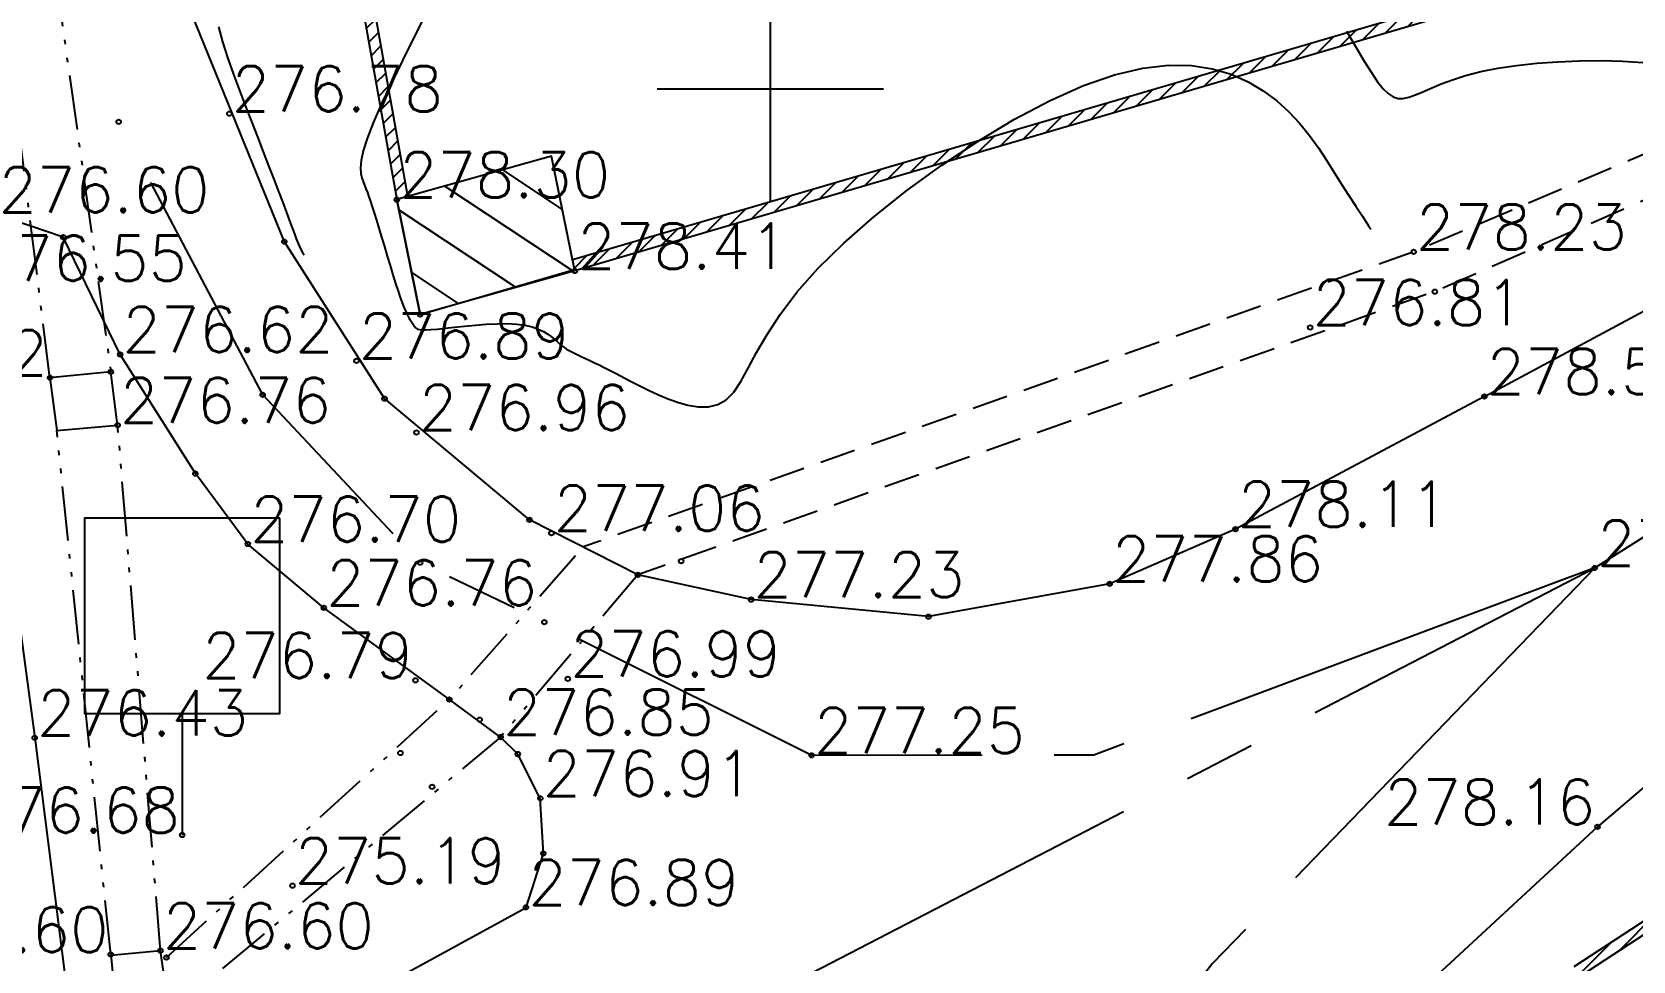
# Model space of a CAD drawing. Extents: x 524954 to 526204, y 9523489 to 9524010.
# Drawn here: x 525583.68 to 525619.07, y 9523780.72 to 9523801.26 of the extents above; entities that cross this region are included whole.
import ezdxf
from ezdxf.enums import TextEntityAlignment as Align

# ---------------------------------------------------------------- set-up
doc = ezdxf.new("R2010")
doc.units = 0
doc.header["$PDMODE"] = 33
doc.header["$PDSIZE"] = 0.1
for name, pattern in [('ACAD_ISO12W100', [21, 12, -3, 0, -3, 0, -3]), ('AXES2', [28.575, 19.05, -3.175, 3.175, -3.175]), ('CACHE2', [4.7625, 3.175, -1.5875])]:
    doc.linetypes.add(name, pattern=pattern)
for name, color, linetype in [('Axe_Route_Existante', 1, 'AXES2'), ('Bati', 6, 'Continuous'), ('Bati_H', 1, 'Continuous'), ('Bord_Route_Existante', 6, 'Continuous'), ('Caniveau', 5, 'CACHE2'), ('Carroyage', 7, 'Continuous'), ('Cloture', 7, 'Continuous'), ('CN_01_00', 3, 'Continuous'), ('CN_02_00', 4, 'Continuous'), ('Murs', 1, 'Continuous'), ('Signalisation', 7, 'Continuous'), ('TopoAlt', 3, 'Continuous'), ('TOPOJIS', 7, 'Continuous')]:
    doc.layers.add(name, color=color, linetype=linetype)
doc.styles.add('Simplex 1.0', font='Simplex.shx', dxfattribs={"width": 0.99, "height": 1})
pattern_1 = [(45, (0, 0), (-0.1767766952966, 0.1767766952966), [])]

# ---------------------------------------------------------------- blocks, each defined once
blk = doc.blocks.new('TCPOINT M')
at = {"color": 0}
blk.add_point((0, 0), dxfattribs=at)
at = {"layer": 'TopoAlt', "style": 'Simplex 1.0', "width": 0.99}
blk.add_attdef('ALT', (0.15, 0.15), '', height=1, dxfattribs=at)

msp = doc.modelspace()

# ---------------------------------------------------------------- hatches: boundary and pattern name
at = {"layer": 'Bati_H'}
h = msp.add_hatch(dxfattribs=at)
h.set_pattern_fill('_USER', color=256, angle=146.5329, style=0, pattern_type=0)
h.set_pattern_definition([(146.532942213, (0, 0), (-0.55145745139, -0.83420302044), [])])
h.paths.add_polyline_path([(525595.669, 9523796.01), (525595.159, 9523798.513), (525591.74, 9523797.552), (525592.258, 9523795.013)])
at = {"layer": 'Murs'}
h = msp.add_hatch(dxfattribs=at)
h.set_pattern_fill('_U', color=256, scale=0.25, angle=45, style=0, pattern_type=0)
h.set_pattern_definition(pattern_1)
h.paths.add_polyline_path([(525584.966, 9523835.576), (525591.74, 9523797.552), (525591.986, 9523797.595), (525585.213, 9523835.62)])
h = msp.add_hatch(dxfattribs=at)
h.set_pattern_fill('_U', color=256, scale=0.25, angle=45, style=0, pattern_type=0)
h.set_pattern_definition(pattern_1)
h.paths.add_polyline_path([(525629.396, 9523805.867), (525595.677, 9523795.975), (525595.606, 9523796.214), (525629.325, 9523806.107)])
h = msp.add_hatch(dxfattribs=at)
h.set_pattern_fill('_U', color=256, scale=0.25, angle=45, style=0, pattern_type=0)
h.set_pattern_definition(pattern_1)
h.paths.add_polyline_path([(525645.256, 9523798.548), (525617.76, 9523780.586), (525617.897, 9523780.376), (525645.393, 9523798.339)])

# ---------------------------------------------------------------- linework, layer by layer
at = {"layer": 'Axe_Route_Existante', "ltscale": 0.5, "flags": 128}
for points in [[(525586.699, 9523773.004), (525594.438, 9523777.106), (525618.223, 9523789.407), (525625.013, 9523793.73), (525631.595, 9523797.596), (525637.632, 9523800.898), (525652.791, 9523807.42), (525669.106, 9523811.823), (525685.979, 9523814.884), (525693.088, 9523815.654), (525707.454, 9523816.694), (525717.039, 9523816.84), (525725.297, 9523816.644), (525729.698, 9523816.378), (525741.406, 9523815.177), (525741.84, 9523815.117), (525749.699, 9523813.877), (525775.145, 9523809.302), (525803.422, 9523804.201), (525817.048, 9523801.682), (525827.851, 9523799.771), (525839.056, 9523798.429), (525854.65, 9523797.376), (525870.172, 9523796.814), (525884.208, 9523797.02), (525899.003, 9523797.789), (525917.125, 9523799.773), (525932.341, 9523803.156), (525937.747, 9523804.809), (525941.803, 9523806.256), (525947.141, 9523808.768), (525964.848, 9523819.198), (525980.541, 9523832.453), (525991.817, 9523846.401), (526001.896, 9523863.645), (526032.968, 9523917.472), (526051.53, 9523951.634), (526076.259, 9523995.188)], [(525618.223, 9523789.407), (525607.147, 9523785.266), (525600.913, 9523785.263), (525595.002, 9523788.209), (525592.259, 9523789.525), (525588.777, 9523793.236), (525585.594, 9523799.271)], [(525618.223, 9523789.407), (525609.774, 9523780.661), (525604.63, 9523774.14), (525597.039, 9523763.964), (525588.617, 9523750.547), (525585.129, 9523745.399)]]:
    msp.add_lwpolyline(points, dxfattribs=at)
at = {"layer": 'Bati', "flags": 128}
msp.add_lwpolyline([(525595.669, 9523796.01), (525595.159, 9523798.513), (525591.74, 9523797.552), (525592.258, 9523795.013), (525592.258, 9523795.013)], close=True, dxfattribs=at)
at = {"layer": 'Bord_Route_Existante', "flags": 128}
for points in [[(525615.783, 9523793.199), (525623.144, 9523797.148), (525634.961, 9523803.434), (525650.839, 9523810.636), (525668.212, 9523815.359), (525685.625, 9523818.358), (525693.281, 9523819.142), (525706.863, 9523820.143), (525717.393, 9523820.37)], [(525615.783, 9523793.199), (525610.281, 9523790.266), (525607.501, 9523789.057), (525603.495, 9523788.331), (525599.574, 9523788.708), (525597.071, 9523789.257), (525594.676, 9523790.471), (525591.471, 9523793.151), (525589.256, 9523796.622), (525581.264, 9523816.267)], [(525653.428, 9523803.985), (525639.101, 9523797.58), (525634.023, 9523794.876), (525625.42, 9523789.388), (525620.803, 9523785.834), (525618.283, 9523783.683), (525613.749, 9523779.488)], [(525594.598, 9523781.903), (525594.981, 9523783.095), (525594.914, 9523784.312), (525594.415, 9523785.292), (525594.037, 9523785.668), (525592.903, 9523786.498), (525590.128, 9523788.527), (525588.449, 9523789.936), (525587.288, 9523791.494), (525585.625, 9523794.129), (525584.367, 9523796.72), (525582.885, 9523797.22), (525582.369, 9523796.455), (525582.387, 9523795.705), (525583.737, 9523785.652), (525584.777, 9523777.437), (525585.597, 9523777.001), (525586.96, 9523777.722), (525594.598, 9523781.903)]]:
    msp.add_lwpolyline(points, dxfattribs=at)
at = {"layer": 'Caniveau', "linetype": 'ACAD_ISO12W100', "ltscale": 0.1, "flags": 128}
for points in [[(525581.641, 9523820.795), (525585.421, 9523793.743)], [(525584.074, 9523793.614), (525580.683, 9523820.669)], [(525585.417, 9523780.86), (525584.224, 9523792.447)], [(525586.65, 9523780.793), (525592.903, 9523786.498), (525592.903, 9523786.498), (525595.86, 9523789.871)], [(525597.071, 9523789.257), (525594.037, 9523785.668), (525594.037, 9523785.668), (525586.797, 9523779.641)]]:
    msp.add_lwpolyline(points, dxfattribs=at)
at = {"layer": 'Caniveau', "ltscale": 0.25, "elevation": 307.27, "flags": 128}
for points in [[(525623.998, 9523800.726), (525621.776, 9523799.602), (525614.219, 9523796.396), (525595.86, 9523789.871)], [(525624.386, 9523799.571), (525622.107, 9523798.757), (525614.687, 9523795.518), (525597.071, 9523789.257)]]:
    msp.add_lwpolyline(points, dxfattribs=at)
at = {"layer": 'Caniveau', "linetype": 'ByBlock', "flags": 128}
msp.add_lwpolyline([(525585.57, 9523792.565), (525585.421, 9523793.743), (525584.074, 9523793.614), (525584.224, 9523792.447), (525585.57, 9523792.565)], dxfattribs=at)
at = {"layer": 'Caniveau', "linetype": 'ACAD_ISO12W100', "ltscale": 0.1, "elevation": 276.6, "flags": 128}
msp.add_lwpolyline([(525586.518, 9523780.944), (525585.57, 9523792.565)], dxfattribs=at)
at = {"layer": 'Caniveau', "linetype": 'ByBlock', "elevation": 276.6, "flags": 128}
msp.add_lwpolyline([(525585.417, 9523780.86), (525585.614, 9523778.841), (525586.795, 9523779.012), (525586.518, 9523780.944), (525585.419, 9523780.837)], dxfattribs=at)
at = {"layer": 'Carroyage'}
for p, q in [((525600, 9523797.5), (525600, 9523802.5)), ((525597.5, 9523800), (525602.5, 9523800))]:
    msp.add_line(p, q, dxfattribs=at)
at = {"layer": 'Cloture', "elevation": 279.26, "flags": 128}
for points in [[(525585.213, 9523835.62), (525591.986, 9523797.595)], [(525584.966, 9523835.576), (525591.74, 9523797.552)]]:
    msp.add_lwpolyline(points, dxfattribs=at)
at = {"layer": 'Cloture', "flags": 128}
for points in [[(525629.325, 9523806.107), (525595.606, 9523796.214)], [(525629.396, 9523805.867), (525595.677, 9523795.975), (525595.677, 9523795.975)], [(525595.159, 9523798.513), (525591.74, 9523797.552)], [(525595.677, 9523795.975), (525595.159, 9523798.513)], [(525645.256, 9523798.548), (525617.76, 9523780.586)], [(525645.393, 9523798.339), (525617.897, 9523780.376)], [(525592.258, 9523795.013), (525591.74, 9523797.552)], [(525595.677, 9523795.975), (525592.258, 9523795.013)]]:
    msp.add_lwpolyline(points, dxfattribs=at)
at = {"layer": 'CN_01_00', "flags": 128}
for points, elevation in [([(525587.798, 9523801.372), (525587.889, 9523801.039), (525587.998, 9523800.694), (525588.121, 9523800.341), (525588.254, 9523799.985), (525588.39, 9523799.63), (525588.527, 9523799.28), (525588.66, 9523798.94), (525588.787, 9523798.612), (525588.908, 9523798.3), (525589.021, 9523798.007), (525589.124, 9523797.735), (525589.218, 9523797.488), (525589.3, 9523797.27), (525589.37, 9523797.082), (525589.428, 9523796.927), (525589.476, 9523796.797), (525589.52, 9523796.685), (525589.562, 9523796.582), (525589.608, 9523796.48), (525589.662, 9523796.37), (525589.686, 9523796.322)], 277), ([(525612.733, 9523801.277), (525612.946, 9523800.916), (525613.128, 9523800.611), (525613.285, 9523800.36), (525613.422, 9523800.159), (525613.544, 9523800.005), (525613.657, 9523799.895), (525613.765, 9523799.825), (525613.874, 9523799.79), (525613.99, 9523799.789), (525614.117, 9523799.816), (525614.259, 9523799.866), (525614.422, 9523799.936), (525614.61, 9523800.018), (525614.828, 9523800.11), (525615.08, 9523800.204), (525615.369, 9523800.297), (525615.702, 9523800.383), (525616.081, 9523800.458), (525616.497, 9523800.52), (525616.943, 9523800.568), (525617.409, 9523800.602), (525617.886, 9523800.622), (525618.365, 9523800.626), (525618.837, 9523800.613), (525619.292, 9523800.584)], 279)]:
    msp.add_lwpolyline(points, dxfattribs=dict(at, elevation=elevation))
at = {"layer": 'CN_02_00', "elevation": 278, "flags": 128}
msp.add_lwpolyline([(525592.293, 9523801.484), (525591.964, 9523800.824), (525591.665, 9523800.218), (525591.413, 9523799.689), (525591.222, 9523799.253), (525591.087, 9523798.903), (525591, 9523798.628), (525590.953, 9523798.416), (525590.937, 9523798.254), (525590.945, 9523798.13), (525590.968, 9523798.033), (525590.999, 9523797.95), (525591.03, 9523797.871), (525591.06, 9523797.791), (525591.092, 9523797.706), (525591.125, 9523797.614), (525591.16, 9523797.51), (525591.199, 9523797.393), (525591.243, 9523797.257), (525591.291, 9523797.101), (525591.345, 9523796.922), (525591.404, 9523796.725), (525591.466, 9523796.517), (525591.529, 9523796.304), (525591.593, 9523796.093), (525591.655, 9523795.889), (525591.714, 9523795.7), (525591.768, 9523795.531), (525591.817, 9523795.388), (525591.86, 9523795.27), (525591.898, 9523795.172), (525591.932, 9523795.093), (525591.961, 9523795.03), (525591.987, 9523794.979), (525592.01, 9523794.938), (525592.03, 9523794.904), (525592.048, 9523794.874), (525592.065, 9523794.848), (525592.08, 9523794.824), (525592.093, 9523794.803), (525592.106, 9523794.784), (525592.119, 9523794.766), (525592.13, 9523794.75), (525592.142, 9523794.734), (525592.155, 9523794.718), (525592.173, 9523794.703), (525592.2, 9523794.691), (525592.241, 9523794.681), (525592.301, 9523794.675), (525592.383, 9523794.674), (525592.493, 9523794.678), (525592.634, 9523794.689), (525592.811, 9523794.707), (525593.015, 9523794.729), (525593.24, 9523794.754), (525593.478, 9523794.777), (525593.72, 9523794.795), (525593.959, 9523794.807), (525594.187, 9523794.81), (525594.395, 9523794.799), (525594.577, 9523794.774), (525594.735, 9523794.737), (525594.869, 9523794.69), (525594.984, 9523794.636), (525595.08, 9523794.579), (525595.161, 9523794.521), (525595.229, 9523794.465), (525595.286, 9523794.415), (525595.334, 9523794.372), (525595.376, 9523794.335), (525595.415, 9523794.303), (525595.454, 9523794.275), (525595.495, 9523794.248), (525595.54, 9523794.221), (525595.593, 9523794.193), (525595.656, 9523794.161), (525595.731, 9523794.124), (525595.816, 9523794.084), (525595.909, 9523794.04), (525596.008, 9523793.994), (525596.11, 9523793.945), (525596.213, 9523793.896), (525596.314, 9523793.847), (525596.411, 9523793.799), (525596.503, 9523793.752), (525596.593, 9523793.704), (525596.685, 9523793.656), (525596.783, 9523793.604), (525596.891, 9523793.547), (525597.014, 9523793.484), (525597.156, 9523793.413), (525597.32, 9523793.332), (525597.51, 9523793.243), (525597.721, 9523793.152), (525597.944, 9523793.07), (525598.175, 9523793.006), (525598.405, 9523792.97), (525598.628, 9523792.971), (525598.837, 9523793.02), (525599.025, 9523793.126), (525599.19, 9523793.297), (525599.345, 9523793.53), (525599.508, 9523793.823), (525599.695, 9523794.17), (525599.926, 9523794.568), (525600.217, 9523795.014), (525600.585, 9523795.502), (525601.05, 9523796.03), (525601.621, 9523796.591), (525602.283, 9523797.17), (525603.014, 9523797.75), (525603.791, 9523798.314), (525604.593, 9523798.846), (525605.398, 9523799.328), (525606.183, 9523799.744), (525606.925, 9523800.076), (525607.609, 9523800.313), (525608.231, 9523800.458), (525608.797, 9523800.522), (525609.309, 9523800.515), (525609.772, 9523800.445), (525610.188, 9523800.323), (525610.561, 9523800.157), (525610.895, 9523799.959), (525611.194, 9523799.735), (525611.461, 9523799.493), (525611.701, 9523799.236), (525611.917, 9523798.969), (525612.113, 9523798.696), (525612.295, 9523798.423), (525612.465, 9523798.154), (525612.628, 9523797.892), (525612.787, 9523797.643), (525612.94, 9523797.407), (525613.087, 9523797.184), (525613.224, 9523796.973), (525613.272, 9523796.897)], dxfattribs=at)
at = {"layer": 'Signalisation', "linetype": 'Continuous'}
msp.add_line((525586.995, 9523786.192, 276.68), (525586.995, 9523783.502, 276.68), dxfattribs=at)
at = {"layer": 'Signalisation', "elevation": 276.68}
msp.add_lwpolyline([(525589.152, 9523790.507), (525584.837, 9523790.507), (525584.837, 9523786.192), (525589.152, 9523786.192)], close=True, dxfattribs=at)

# ---------------------------------------------------------------- block references
at = {"layer": 'TOPOJIS'}
ref = msp.add_blockref('TCPOINT M', (525588.04, 9523799.453, 276.78), dxfattribs=at)
ref.add_attrib('ALT', '276.78', (525588.09, 9523799.503, 276.78), dxfattribs={"layer": 'TopoAlt', "height": 1, "style": 'Simplex 1.0', "width": 0.99})
for p in [(525585.594, 9523799.271, 276.67), (525584.367, 9523796.72, 276.63), (525589.256, 9523796.622, 276.85), (525614.687, 9523795.518, 278.6), (525592.258, 9523795.013, 278.19), (525585.421, 9523793.743, 276.73), (525588.777, 9523793.236, 276.77), (525591.471, 9523793.151, 276.93), (525587.288, 9523791.494, 276.66), (525594.676, 9523790.471, 277.04), (525598.027, 9523789.558, 277.21), (525592.259, 9523789.525, 276.88), (525597.071, 9523789.257, 277.12), (525595.002, 9523788.209, 276.97), (525603.495, 9523788.331, 277.53), (525592.903, 9523786.498, 276.78), (525593.573, 9523786.053, 276.83), (525591.821, 9523785.315, 276.9), (525594.415, 9523785.292, 276.86), (525592.521, 9523784.567, 276.91), (525594.981, 9523783.095, 276.93), (525586.65, 9523780.793, 276.6)]:
    msp.add_blockref('TCPOINT M', p, dxfattribs=at)
ref = msp.add_blockref('TCPOINT M', (525591.74, 9523797.552, 278.3), dxfattribs=at)
ref.add_attrib('ALT', '278.30', (525591.79, 9523797.602, 278.3), dxfattribs={"layer": 'TopoAlt', "height": 1, "style": 'Simplex 1.0', "width": 0.99})
ref = msp.add_blockref('TCPOINT M', (525582.885, 9523797.22, 276.6), dxfattribs=at)
ref.add_attrib('ALT', '276.60', (525582.935, 9523797.27, 276.6), dxfattribs={"layer": 'TopoAlt', "height": 1, "style": 'Simplex 1.0', "width": 0.99})
ref = msp.add_blockref('TCPOINT M', (525614.219, 9523796.396, 278.23), dxfattribs=at)
ref.add_attrib('ALT', '278.23', (525614.269, 9523796.446, 278.23), dxfattribs={"layer": 'TopoAlt', "height": 1, "style": 'Simplex 1.0', "width": 0.99})
ref = msp.add_blockref('TCPOINT M', (525582.387, 9523795.705, 276.55), dxfattribs=at)
ref.add_attrib('ALT', '276.55', (525582.437, 9523795.755, 276.55), dxfattribs={"layer": 'TopoAlt', "height": 1, "style": 'Simplex 1.0', "width": 0.99})
ref = msp.add_blockref('TCPOINT M', (525595.677, 9523795.975, 278.41), dxfattribs=at)
ref.add_attrib('ALT', '278.41', (525595.727, 9523796.025, 278.41), dxfattribs={"layer": 'TopoAlt', "height": 1, "style": 'Simplex 1.0', "width": 0.99})
ref = msp.add_blockref('TCPOINT M', (525611.934, 9523794.726, 276.81), dxfattribs=at)
ref.add_attrib('ALT', '276.81', (525611.984, 9523794.776, 276.81), dxfattribs={"layer": 'TopoAlt', "height": 1, "style": 'Simplex 1.0', "width": 0.99})
ref = msp.add_blockref('TCPOINT M', (525585.625, 9523794.129, 276.62), dxfattribs=at)
ref.add_attrib('ALT', '276.62', (525585.675, 9523794.179, 276.62), dxfattribs={"layer": 'TopoAlt', "height": 1, "style": 'Simplex 1.0', "width": 0.99})
ref = msp.add_blockref('TCPOINT M', (525590.849, 9523793.987, 276.89), dxfattribs=at)
ref.add_attrib('ALT', '276.89', (525590.899, 9523794.037, 276.89), dxfattribs={"layer": 'TopoAlt', "height": 1, "style": 'Simplex 1.0', "width": 0.99})
ref = msp.add_blockref('TCPOINT M', (525584.074, 9523793.614, 276.72), dxfattribs=at)
ref.add_attrib('ALT', '276.72', dxfattribs={"layer": 'TopoAlt', "height": 1, "style": 'Simplex 1.0', "width": 0.99}).set_placement((525584.024, 9523793.664, 276.72), align=Align.RIGHT)
ref = msp.add_blockref('TCPOINT M', (525615.783, 9523793.199, 278.54), dxfattribs=at)
ref.add_attrib('ALT', '278.54', (525615.833, 9523793.249, 278.54), dxfattribs={"layer": 'TopoAlt', "height": 1, "style": 'Simplex 1.0', "width": 0.99})
ref = msp.add_blockref('TCPOINT M', (525585.57, 9523792.565, 276.76), dxfattribs=at)
ref.add_attrib('ALT', '276.76', (525585.62, 9523792.615, 276.76), dxfattribs={"layer": 'TopoAlt', "height": 1, "style": 'Simplex 1.0', "width": 0.99})
ref = msp.add_blockref('TCPOINT M', (525592.175, 9523792.403, 276.96), dxfattribs=at)
ref.add_attrib('ALT', '276.96', (525592.225, 9523792.453, 276.96), dxfattribs={"layer": 'TopoAlt', "height": 1, "style": 'Simplex 1.0', "width": 0.99})
ref = msp.add_blockref('TCPOINT M', (525595.159, 9523790.177, 277.06), dxfattribs=at)
ref.add_attrib('ALT', '277.06', (525595.209, 9523790.227, 277.06), dxfattribs={"layer": 'TopoAlt', "height": 1, "style": 'Simplex 1.0', "width": 0.99})
ref = msp.add_blockref('TCPOINT M', (525610.281, 9523790.266, 278.11), dxfattribs=at)
ref.add_attrib('ALT', '278.11', (525610.331, 9523790.316, 278.11), dxfattribs={"layer": 'TopoAlt', "height": 1, "style": 'Simplex 1.0', "width": 0.99})
ref = msp.add_blockref('TCPOINT M', (525588.449, 9523789.936, 276.7), dxfattribs=at)
ref.add_attrib('ALT', '276.70', (525588.499, 9523789.986, 276.7), dxfattribs={"layer": 'TopoAlt', "height": 1, "style": 'Simplex 1.0', "width": 0.99})
ref = msp.add_blockref('TCPOINT M', (525618.223, 9523789.407, 278.48), dxfattribs=at)
ref.add_attrib('ALT', '278.48', (525618.273, 9523789.457, 278.48), dxfattribs={"layer": 'TopoAlt', "height": 1, "style": 'Simplex 1.0', "width": 0.99})
ref = msp.add_blockref('TCPOINT M', (525607.501, 9523789.057, 277.86), dxfattribs=at)
ref.add_attrib('ALT', '277.86', (525607.551, 9523789.107, 277.86), dxfattribs={"layer": 'TopoAlt', "height": 1, "style": 'Simplex 1.0', "width": 0.99})
ref = msp.add_blockref('TCPOINT M', (525599.574, 9523788.708, 277.23), dxfattribs=at)
ref.add_attrib('ALT', '277.23', (525599.624, 9523788.758, 277.23), dxfattribs={"layer": 'TopoAlt', "height": 1, "style": 'Simplex 1.0', "width": 0.99})
ref = msp.add_blockref('TCPOINT M', (525590.128, 9523788.527, 276.76), dxfattribs=at)
ref.add_attrib('ALT', '276.76', (525590.178, 9523788.577, 276.76), dxfattribs={"layer": 'TopoAlt', "height": 1, "style": 'Simplex 1.0', "width": 0.99})
ref = msp.add_blockref('TCPOINT M', (525592.155, 9523786.924, 276.79), dxfattribs=at)
ref.add_attrib('ALT', '276.79', dxfattribs={"layer": 'TopoAlt', "height": 1, "style": 'Simplex 1.0', "width": 0.99}).set_placement((525592.105, 9523786.974, 276.79), align=Align.RIGHT)
ref = msp.add_blockref('TCPOINT M', (525595.522, 9523786.957, 276.99), dxfattribs=at)
ref.add_attrib('ALT', '276.99', (525595.572, 9523787.007, 276.99), dxfattribs={"layer": 'TopoAlt', "height": 1, "style": 'Simplex 1.0', "width": 0.99})
ref = msp.add_blockref('TCPOINT M', (525583.737, 9523785.652, 276.43), dxfattribs=at)
ref.add_attrib('ALT', '276.43', (525583.787, 9523785.702, 276.43), dxfattribs={"layer": 'TopoAlt', "height": 1, "style": 'Simplex 1.0', "width": 0.99})
ref = msp.add_blockref('TCPOINT M', (525594.037, 9523785.668, 276.85), dxfattribs=at)
ref.add_attrib('ALT', '276.85', (525594.087, 9523785.718, 276.85), dxfattribs={"layer": 'TopoAlt', "height": 1, "style": 'Simplex 1.0', "width": 0.99})
ref = msp.add_blockref('TCPOINT M', (525600.913, 9523785.263, 277.25), dxfattribs=at)
ref.add_attrib('ALT', '277.25', (525600.963, 9523785.313, 277.25), dxfattribs={"layer": 'TopoAlt', "height": 1, "style": 'Simplex 1.0', "width": 0.99})
ref = msp.add_blockref('TCPOINT M', (525594.914, 9523784.312, 276.91), dxfattribs=at)
ref.add_attrib('ALT', '276.91', (525594.964, 9523784.362, 276.91), dxfattribs={"layer": 'TopoAlt', "height": 1, "style": 'Simplex 1.0', "width": 0.99})
ref = msp.add_blockref('TCPOINT M', (525618.283, 9523783.683, 278.16), dxfattribs=at)
ref.add_attrib('ALT', '278.16', dxfattribs={"layer": 'TopoAlt', "height": 1, "style": 'Simplex 1.0', "width": 0.99}).set_placement((525618.233, 9523783.733, 278.16), align=Align.RIGHT)
ref = msp.add_blockref('TCPOINT M', (525586.995, 9523783.502, 276.68), dxfattribs=at)
ref.add_attrib('ALT', '276.68', dxfattribs={"layer": 'TopoAlt', "height": 1, "style": 'Simplex 1.0', "width": 0.99}).set_placement((525586.945, 9523783.552, 276.68), align=Align.RIGHT)
ref = msp.add_blockref('TCPOINT M', (525589.434, 9523782.383, 275.19), dxfattribs=at)
ref.add_attrib('ALT', '275.19', (525589.484, 9523782.433, 275.19), dxfattribs={"layer": 'TopoAlt', "height": 1, "style": 'Simplex 1.0', "width": 0.99})
ref = msp.add_blockref('TCPOINT M', (525594.598, 9523781.903, 276.89), dxfattribs=at)
ref.add_attrib('ALT', '276.89', (525594.648, 9523781.953, 276.89), dxfattribs={"layer": 'TopoAlt', "height": 1, "style": 'Simplex 1.0', "width": 0.99})
ref = msp.add_blockref('TCPOINT M', (525585.417, 9523780.86, 276.6), dxfattribs=at)
ref.add_attrib('ALT', '276.60', dxfattribs={"layer": 'TopoAlt', "height": 1, "style": 'Simplex 1.0', "width": 0.99}).set_placement((525585.367, 9523780.91, 276.6), align=Align.RIGHT)
ref = msp.add_blockref('TCPOINT M', (525586.518, 9523780.944, 276.6), dxfattribs=at)
ref.add_attrib('ALT', '276.60', (525586.568, 9523780.994, 276.6), dxfattribs={"layer": 'TopoAlt', "height": 1, "style": 'Simplex 1.0', "width": 0.99})

doc.saveas('drawing.dxf')
